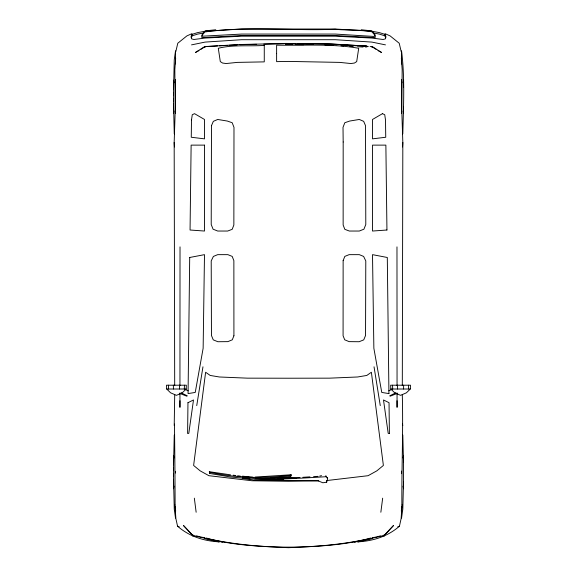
<?xml version="1.0" encoding="UTF-8"?>
<svg xmlns="http://www.w3.org/2000/svg" width="577" height="577" viewBox="0 0 577 577"><rect width="100%" height="100%" fill="white"/><g stroke="black" fill="none" stroke-linecap="round" stroke-linejoin="round"><path stroke-width="0.87" d="M173.554 479.328L174.254 509.109L175.495 517.901L175.495 506.75M173.554 476.213L173.554 467.911M173.554 464.795L174.254 435.015M173.554 104.148L174.254 133.929M173.554 101.033L173.554 92.738M173.554 89.623L174.254 59.842L175.495 51.05L175.495 63.939M175.495 113.388L175.495 79.525M175.495 54.209L175.495 51.05M179.945 392.93L179.937 407.355L179.974 400.726M179.945 385.717L180.024 246.884M366.777 47.184L366.777 46.095L329.431 43.975L285.507 43.398L285.507 44.487L293.152 44.595M286.834 44.501L286.834 43.412M365.674 47.191L365.674 46.102M403.511 481.514L402.811 509.109L401.57 517.901L401.57 506.765M401.57 113.388L401.57 79.532M401.57 52.63L401.57 51.05C404.996 78.494 403.46 106.341 402.811 133.929M402.292 394.661C403.301 431.459 401.585 468.336 401.895 505.12M402.306 385.652L402.825 142.418L401.816 111.325L402.169 69.536L401.34 58.183M403.511 462.61L402.811 435.015M403.511 106.341L403.511 113.604L403.099 110.964M403.511 87.43L403.511 80.167L403.099 82.807M179.433 389.013L179.497 385.205M403.575 389.013L403.64 385.205M174.694 385.652L174.175 142.418L175.184 111.325L174.831 69.536L175.66 58.183M230.504 474.835L209.343 471.712L209.675 473.45L230.346 476.948L249.964 478.831M209.675 473.45L209.343 471.712M256.015 478.607L269.841 478.095L290.693 476.414L291.147 474.77L255.258 477.071M291.147 474.77L290.693 476.414M184.294 389.013L184.452 385.205M408.437 389.013L408.595 385.205M186.155 389.013L186.349 385.205L166.508 385.205L166.703 389.013L170.597 392.814L176.432 395.339L182.26 392.814L186.155 389.013L166.703 389.013M410.297 389.013L410.492 385.205L390.651 385.205L390.845 389.013L394.74 392.814L400.568 395.339L406.403 392.814L410.297 389.013L390.845 389.013M402.573 146.969L402.825 142.418M402.046 504.954L401.123 518.586L399.443 526.217C387.751 536.401 373.153 541.053 357.848 541.853M385.811 37.786L384.881 35.832L384.989 34.375L379.414 32.615L371.884 31.245L335.374 29.023L241.626 29.023L205.116 31.245L197.586 32.615L192.011 34.375L191.081 36.38L191.629 38.868L193.894 39.488L205.116 38.053L241.626 36.185L335.374 36.185L371.884 38.053L383.106 39.488L385.371 38.868L385.919 36.38L384.989 34.375M401.325 511.143L401.736 506.844M327.361 477.489L327.635 478.621L326.69 482.184L322.86 482.783L317.884 480.72L254.58 480.042L242.369 478.398L242.679 476.162L253.793 477.504M380.849 512.253L382.666 498.175M173.965 110.964L173.554 113.604L173.554 98.544M173.965 486.137L173.554 488.777L173.554 473.717M403.099 457.987L403.511 455.347L403.511 488.777L403.099 486.137M196.735 405.617L202.967 366.799M175.105 505.12C175.047 478.153 174.781 451.012 174.478 424.052M175.819 51.598L177.781 43.239L186.861 35.918L191.932 33.654M371.949 47.415L372.187 46.874M191.189 37.786L192.119 35.832L192.011 34.375M383.986 536.293L384.78 534.756L393.471 525.56L385.299 534.316M203.602 33.466L201.654 35.724L201.892 37.656L241.734 35.529L335.266 35.529L375.108 37.656L375.346 35.724L373.398 33.466M201.02 49.276L205.109 46.636L206.891 46.542M198.978 50.603L195.437 52.478L204.727 46.571L241.049 44.465L288.5 43.47M389.72 395.822L395.858 392.814M388.84 390.809L391.934 389.367M384.78 534.756L382.075 535.889C320.819 550.898 256.181 550.898 194.925 535.889L192.22 534.756L183.529 525.56L191.701 534.316M390.182 396.19L397.207 393.427M397.755 526.801L399.443 526.217M372.533 537.851L373.038 537.685L371.213 538.882L357.762 541.962M192.119 35.832L197.702 34.079L204.388 32.86M285.507 43.398L286.127 43.636M377.3 536.74L380.38 535.896M370.679 538.031C344.015 545.604 316.016 546.34 288.5 547.703C260.984 546.34 232.985 545.604 206.321 538.031M191.528 44.876L205.116 42.092L241.626 39.705L335.374 39.705L371.884 42.092L385.472 44.876M319.795 476.011L321.548 475.664M372.259 537.742L376.529 536.956M326.777 480.547L368.09 475.7L376.824 470.854L383.38 465.451L371.379 372.252L366.799 375.447L357.632 376.983L329.575 378.159L288.5 378.223L247.425 378.159L219.368 376.983L210.201 375.447L205.621 372.252L193.62 465.451L200.176 470.854L208.91 475.7L251.983 480.756L288.5 481.283L318.785 480.843M205.116 30.877L215.733 29.766M290.743 475.21C263.747 478.787 236.354 478.117 209.725 472.238M354.22 542.2L355.987 542.084M300.083 477.489L276.902 477.669M302.774 477.316L309.957 476.862M313.549 476.638L318.035 476.35M252.661 477.229L250.065 477.388L242.059 476.342M208.672 46.441L217.579 45.944M219.361 45.85L227.374 45.403M229.156 45.302L237.169 44.862M239.844 44.71L256.657 44.299M287.497 43.563L295.135 43.571M242.535 477.388C270.224 480.605 298.453 478.304 326.128 476.717L327.635 478.621M263.732 44.148L284.079 43.715M254.58 480.042L283.754 479.776M297.819 43.6L331.818 43.975L366.777 46.095M294.818 44.602L303.697 44.725M324.995 45.006L332.965 45.273M270.649 477.915L296.434 478.412M298.23 43.83L313.268 44.148M335.374 44.617L337.156 44.71M343.394 45.056L347.844 45.302M353.189 45.597L357.639 45.85M362.983 46.146L368.328 46.441M370.109 46.542L371.891 46.636L375.98 49.276M340.92 45.734L343.575 45.893M349.763 46.254L353.297 46.463M357.718 46.723L363.027 47.033M221.013 542.084L222.78 542.2M361.267 29.766L371.884 30.877M233.166 475.188L235.834 475.535M237.616 475.765L240.284 476.112M219.152 541.853C203.847 541.053 189.249 536.401 177.557 526.217L175.877 518.586L174.954 504.954M372.612 32.86L379.298 34.079L384.881 35.832M200.471 536.956L204.741 537.742M219.238 541.962L205.787 538.882L203.962 537.685L204.467 537.851M196.62 535.896L199.7 536.74M177.557 526.217L179.245 526.801M179.793 393.427L186.818 396.19M385.068 33.654L390.139 35.918L399.219 43.239L401.181 51.598M185.066 389.367L188.16 390.809M181.142 392.814L187.28 395.822M378.022 50.603L381.563 52.478L372.273 46.571M192.22 534.756L193.014 536.293M204.813 46.874L205.051 47.415M325.854 475.592L326.128 476.717M326.416 481.052L326.69 482.184M402.522 424.052L402.782 425.574M374.033 366.799L380.265 405.617M173.965 82.807L173.554 80.167L173.554 95.227M173.965 457.987L173.554 455.347L173.554 470.406M194.334 498.175L196.151 512.253M175.264 506.844L175.675 511.143M174.175 142.418L174.427 146.969M392.548 385.205L392.706 389.013M168.405 385.205L168.563 389.013M397.503 385.205L397.567 389.013M173.36 385.205L173.425 389.013M397.026 400.726L397.063 407.355L397.055 392.93M174.218 425.574L174.708 394.661M396.976 246.884L397.055 385.717M401.57 51.05L401.57 64.004M401.57 471.056L401.57 473.703M401.57 515.528L401.57 517.901M175.495 471.301L175.495 473.068M175.495 514.59L175.495 517.901M204.489 145.123L204.489 231.038L190.057 230.014L191.131 145.123L204.489 145.123M211.485 125.649L211.211 224.503L213.079 229.199L217.709 231.038L227.684 231.038L232.185 229.321L233.858 225.016L233.988 127.358L232.185 122.728L227.345 121.055L217.702 119.468L213.339 121.329L211.485 125.649M264.266 45.41L264.266 61.876L237.342 62.388L226.141 63.535L222.578 63.044L220.299 61.595L218.301 48.273C233.173 44.508 249.062 46.477 264.266 45.41M276.621 53.43L276.621 61.638L288.5 61.414L339.658 62.388L350.859 63.535L354.422 63.044L356.701 61.595L358.699 48.273C331.847 43.506 303.87 45.684 276.621 45.157L276.621 53.43M343.135 260.645L343.084 335.771L344.721 339.817L349.135 341.634L359.139 341.728L363.734 339.86L365.544 335.497L365.789 260.934L363.618 256.426L359.305 254.652L349.121 254.652L344.808 256.404L343.135 260.645M343.178 141.985L343.142 225.016L344.815 229.321L349.316 231.038L359.291 231.038L363.921 229.199L365.789 224.503L365.515 125.649L363.661 121.329L359.298 119.468L349.655 121.055L344.815 122.728L343.012 127.358L343.178 141.985M187.958 402.703L187.612 433.493L188.802 433.349L193.504 399.955L187.958 402.703M189.696 257.486L188.066 393.586L195.242 392.439L203.14 348.256L204.489 254.652L189.696 257.486M191.492 120.009L191.261 137.247L204.489 138.855L204.489 119.468L194.528 113.662L192.264 114.736L191.492 120.009M374.826 34.454L374.588 36.192L373.449 36.416L335.374 34.065L241.626 34.065L202.412 36.192L202.174 34.454L204.222 32.052C247.425 25.958 291.688 30.999 335.187 29.268C347.621 30.61 360.567 29.131 372.778 32.052L374.826 34.454M233.916 335.771L232.279 339.817L227.865 341.634L217.861 341.728L213.266 339.86L211.456 335.497L211.211 260.934L213.382 256.426L217.695 254.652L227.879 254.652L232.192 256.404L233.865 260.645L233.916 335.771M382.472 113.662L372.511 119.468L372.511 138.855L385.739 137.247L385.508 120.009L384.736 114.736L382.472 113.662M386.943 230.014L372.511 231.038L372.511 145.123L385.869 145.123L386.943 230.014M389.388 433.493L388.198 433.349L383.496 399.955L389.042 402.703L389.388 433.493M388.934 393.586L381.758 392.439L373.86 348.256L372.511 254.652L387.304 257.486L388.934 393.586"/></g></svg>
